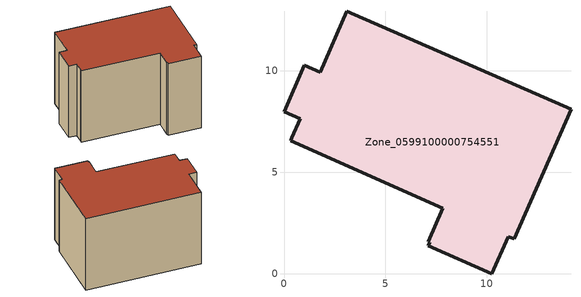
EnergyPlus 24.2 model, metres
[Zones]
Zone_0599100000754551
 floor ground (C_G): 1,10.29 1.8,9.94 3.1,12.94 14.17,8.11 11.38,1.71 11.07,1.83 10.25,0 7.12,1.37 7.2,1.54 7.12,1.57 7.84,3.22 0.33,6.55 0.38,6.69 0.79,7.64 0,7.98 z0
 wall outside (C_F): 1.8,9.94 1,10.29 0,7.98 0.79,7.64 0.38,6.69 0.33,6.55 7.84,3.22 7.12,1.57 7.2,1.54 7.12,1.37 10.25,0 11.07,1.83 11.38,1.71 14.17,8.11 3.1,12.94 1.8,9.94 z0:8.5
 roof outside (C_R): 0.38,6.69 0.33,6.55 7.84,3.22 7.12,1.57 7.2,1.54 7.12,1.37 10.25,0 11.07,1.83 11.38,1.71 14.17,8.11 3.1,12.94 1.8,9.94 1,10.29 0,7.98 0.79,7.64 z8.5
[BUILDING]
Pand.0599100000754551: North Axis=0; Terrain=City; Loads Convergence Tolerance Value=0.04; Temperature Convergence Tolerance Value=0.4; Solar Distribution=FullExterior; Maximum Number of Warmup Days=25; Minimum Number of Warmup Days=1
[Site:Location]
Rotterdam.The.Hague.AP_ZH_NLD Design_Conditions: Latitude=51.96; Longitude=4.45; Time Zone=1; Elevation=-4.5
[SITE:GROUNDTEMPERATURE:BUILDINGSURFACE]
18, 18, 18, 18, 18, 18, 18, 18, 18, 18, 18, 18
[MATERIAL] Thermal Absorptance=0.9; Solar Absorptance=0.7; Visible Absorptance=0.7
Name | Roughness | Thickness | Conductivity | Density | Specific Heat
G.D.2006-2014 | MediumSmooth | 0.15 | 0.06 | 540 | 1210
F.D.2006-2014 | Rough | 0.3 | 0.12 | 1920 | 840
R.D.2006-2014 | MediumRough | 0.2 | 0.08 | 1500 | 1000
[CONSTRUCTION]
C_G: G.D.2006-2014
C_F: F.D.2006-2014
C_R: R.D.2006-2014
[ZONE]
Zone_0599100000754551: Type=1; Multiplier=1; Ceiling Height=Autocalculate; Volume=Autocalculate; Floor Area=autocalculate; Part of Total Floor Area=Yes
[ZONEINFILTRATION:DESIGNFLOWRATE]
Infil_Zone_0599100000754551: Zone or ZoneList or Space or SpaceList=Zone_0599100000754551; Schedule=AlwaysOn; Design Flow Rate Calculation Method=Flow/Area; Flow Rate per Floor Area=0.0021; Constant Term Coefficient=1; Temperature Term Coefficient=0; Velocity Term Coefficient=0; Velocity Squared Term Coefficient=0
[HVACTEMPLATE:ZONE:IDEALLOADSAIRSYSTEM]
Zone_0599100000754551: Maximum Heating Supply Air Temperature=50; Minimum Cooling Supply Air Temperature=13; Maximum Heating Supply Air Humidity Ratio=0.0156; Minimum Cooling Supply Air Humidity Ratio=0.0077; Heating Limit=NoLimit; Cooling Limit=NoLimit; Dehumidification Control Type=ConstantSensibleHeatRatio; Cooling Sensible Heat Ratio=0.7; Dehumidification Setpoint=60; Humidification Control Type=None; Humidification Setpoint=30; Outdoor Air Method=None; Outdoor Air Flow Rate per Person=0.00944; Outdoor Air Flow Rate per Zone Floor Area=0; Outdoor Air Flow Rate per Zone=0; Demand Controlled Ventilation Type=None; Outdoor Air Economizer Type=NoEconomizer; Heat Recovery Type=None; Sensible Heat Recovery Effectiveness=0.7; Latent Heat Recovery Effectiveness=0.65
[ZONECONTROL:THERMOSTAT]
ThermostatControl_Zone_0599100000754551: Zone or ZoneList=Zone_0599100000754551; Control Type Schedule=DualSetpointControlType; Control 1=Thermostat_Zone_0599100000754551; Temperature Difference Between Cutout And Setpoint=0
[THERMOSTATSETPOINT:DUALSETPOINT]
Thermostat_Zone_0599100000754551: Heating Setpoint Temperature Schedule=HeatingSetpoint_Zone_0599100000754551; Cooling Setpoint Temperature Schedule=CoolingSetpoint_Zone_0599100000754551
[SCHEDULE:COMPACT]
HeatingSetpoint_Zone_0599100000754551: Through: 12/31, For: AllDays, Until: 24:00, 21
CoolingSetpoint_Zone_0599100000754551: Through: 12/31, For: AllDays, Until: 24:00, 24
DualSetpointControlType: Through: 12/31, For: AllDays, Until: 24:00, 4
AlwaysOn: Through: 12/31, For: AllDays, Until: 24:00, 1
